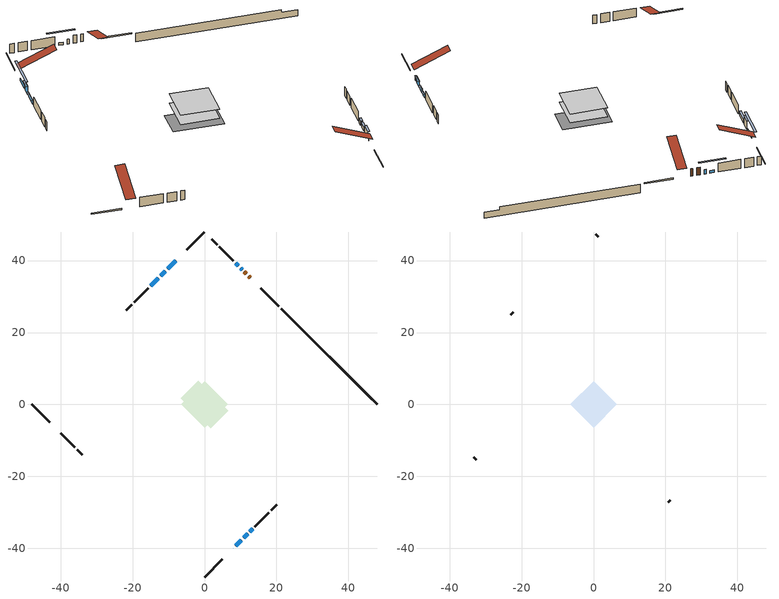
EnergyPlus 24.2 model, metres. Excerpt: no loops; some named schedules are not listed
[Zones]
conditioned space
 floor adiabatic (AdiabaticFloorConstruction): -6.41,0 0,6.41 6.41,0 0,-6.41 z0.84
 floor foundation (Slab1 construction): -6.65,1.79 -1.79,6.65 6.65,-1.79 1.79,-6.65 z-1.52
 wall outside (RimJoist1 construction): 0,-47.94 4.99,-42.95 / -47.94,0 -42.95,-4.99 / 0,47.94 -4.99,42.95 / 20.66,27.28 15.67,32.27 z0.84:1.14
 wall outside (AdiabaticWallConstruction 1): 12.69,35.25 12.32,35.62 / 11.66,36.28 11.08,36.86 z0.84:2.87
 wall outside (AdiabaticWallConstruction): 10.43,37.51 10.08,37.86 / 7.97,-39.97 8.05,-39.89 z0.84:2.06; 9.43,38.51 8.69,39.25 / -7.97,39.97 -10.19,37.75 z0.84:1.53; -10.84,37.1 -12.17,35.77 z0.84:3.03; -12.83,35.11 -14.98,32.96 / 12.64,-35.3 13.36,-34.58 z0.84:1.86; 8.71,-39.23 10.25,-37.69 z0.84:2.62; 10.91,-37.03 11.99,-35.95 z0.84:1.91
 wall outside (Wall1 construction): 14.02,-33.92 17.9,-30.04 / -39.97,-7.97 -36.08,-11.86 / -15.64,32.3 -19.52,28.42 / 8.03,39.91 4.15,43.79 z0.84:3.28
 wall outside (Wall2 construction): 18.56,-29.38 20.06,-27.88 / -35.43,-12.51 -33.93,-14.01 / -20.18,27.76 -21.68,26.26 / 3.49,44.45 2,45.94 z0.84:3.28
 wall foundation (FoundationWall1 construction): 21.32,26.62,-1.52 21.32,26.62,0.84 45.28,2.66,0.84 45.28,2.66,0.08 47.94,0,0.08 47.94,0,-1.52
 window (WindowConstruction 5): 10.43,37.51 10.09,37.85 z0.84:2.06
 window (WindowConstruction 7): 9.43,38.51 8.69,39.25 z0.84:1.53
 window (WindowConstruction 8): -7.97,39.97 -10.19,37.75 z0.84:1.53
 window (WindowConstruction): -10.84,37.1 -12.17,35.77 z0.84:3.03
 window (WindowConstruction 1): -12.83,35.11 -14.98,32.96 z0.84:1.85
 window (WindowConstruction 6): 7.97,-39.97 8.05,-39.89 z0.84:2.06
 window (WindowConstruction 2): 8.71,-39.23 10.25,-37.69 z0.84:2.62
 window (WindowConstruction 3): 10.91,-37.03 11.99,-35.95 z0.84:1.91
 window (WindowConstruction 4): 12.64,-35.3 13.36,-34.58 z0.84:1.85
 door (Door): 12.69,35.25 12.32,35.62 z0.84:2.87
 door (Door 1): 11.66,36.28 11.08,36.86 z0.84:2.87
 ceiling adiabatic (AdiabaticFloorConstruction): 0,-6.41 6.41,0 0,6.41 -6.41,0 z0.84
attic - vented
 floor to conditioned space (Floor1 construction Reversed): -6.41,0 0,6.41 6.41,0 0,-6.41 z3.28
 wall outside (Wall3 construction): 20.72,-27.22 21.4,-26.54 / -33.27,-14.67 -32.59,-15.35 / -22.34,25.6 -23.02,24.92 / 1.34,46.6 0.66,47.28 z0.84:3.28
 roof outside (Roof1 construction): 7.32,-40.62,3.28 1.16,-34.46,6.91 -0.51,-36.13,6.91 5.65,-42.29,3.28; -40.62,-7.32,3.28 -34.46,-1.16,6.91 -36.13,0.51,6.91 -42.29,-5.65,3.28; -7.32,40.62,3.28 -1.16,34.46,6.91 0.51,36.13,6.91 -5.65,42.29,3.28; 13.35,34.59,3.28 7.19,28.43,6.91 8.86,26.76,6.91 15.02,32.92,3.28
shading: 6.7,41.24 11.42,36.52 11.75,36.84 7.02,41.57 z4.35; -12.18,35.76 -5.98,41.96 -6.3,42.29 -12.5,36.09 z4.35; -12.33,35.61 -10.68,37.26 -11.01,37.58 -12.66,35.93 z3.25; -15.09,32.85 -12.72,35.22 -13.05,35.54 -15.41,33.18 z2; 10.36,-37.58 8.6,-39.34 8.93,-39.66 10.68,-37.91 z2.77; 12.09,-35.85 10.8,-37.14 11.13,-37.46 12.42,-36.17 z2.06; 13.47,-34.47 12.54,-35.4 12.86,-35.73 13.79,-34.8 z2
[Building]
Building 1: Terrain=Suburbs
[Site:Location]
Mont Joli AP_QC: Latitude {deg}=48.61; Longitude {deg}=-68.21; Time Zone {hr}=-5; Elevation {m}=52; Keep Site Location Information=Yes
[Site:GroundTemperature:Shallow]
-0.843868, -3.04892, -3.2255, -2.1791, 2.02165, 6.20283, 9.82768, 12.1239, 12.319, 10.4514, 6.91898, 2.86606
[Site:WaterMainsTemperature]
Calculation Method=Schedule; Temperature Schedule=mains temperature schedule
[Material] Roughness=Rough; Thermal Absorptance=0.9
Name | Thickness {m} | Conductivity {W/m-K} | Density {kg/m3} | Specific Heat {J/kg-K} | Solar Absorptance | Visible Absorptance
asphalt or fiberglass shingles | 0.00635 | 0.162714 | 1121.4 | 1465.45 | 0.4 | 0.4
ceiling loosefill ins | 0.254 | 0.0480833 | 16.02 | 1046.75 | 0.7 | 0.7
ceiling stud and cavity | 0.1397 | 0.109733 | 65.682 | 1177.47 | 0.7 | 0.7
concrete 4.0 in. | 0.1016 | 1.803125 | 2242.8 | 837.4 | 0.7 | 0.7
concrete 8.0 in. | 0.2032 | 1.803125 | 2242.8 | 837.4 | 0.7 | 0.7
door material | 0.04445 | 0.0451087 | 512.64 | 1214.23 | 0.7 | 0.7
exterior vertical ins | 0.0324891 | 0.029427 | 32.04 | 1214.23 | 0.7 | 0.7
floor covering | 0.0127 | 0.0433444 | 54.468 | 1339.84 | 0.6 | 0.6
floor rigid ins; wall rigid ins 1 | 0.512978 | 0.029427 | 32.04 | 1214.23 | 0.7 | 0.7
floor stud and cavity | 0.1397 | 1.75129 | 37.0049 | 1207.88 | 0.7 | 0.7
furniture material conditioned space 1 | 0.1524 | 0.115458 | 640.8 | 1214.23 | 0.6 | 0.6
gypsum board | 0.0127 | 0.160291 | 801 | 837.4 | 0.6 | 0.6
gypsum board 1 | 0.0127 | 0.160291 | 801 | 837.4 | 0.7 | 0.7
osb sheathing 0.5 in. | 0.0127 | 0.115458 | 512.64 | 1214.23 | 0.7 | 0.7
osb sheathing 0.75 in. | 0.01905 | 0.115458 | 512.64 | 1214.23 | 0.7 | 0.7
osb sheathing 2.0 in. | 0.0508 | 0.115458 | 512.64 | 1214.23 | 0.7 | 0.7
rim joist rigid ins; wall rigid ins | 0.051816 | 0.029427 | 32.04 | 1214.23 | 0.7 | 0.7
rim joist stud and cavity | 0.0508 | 0.0405436 | 125.044 | 1163.47 | 0.6 | 0.6
wall stud and cavity | 0.1397 | 0.165635 | 139.0536 | 1170.24 | 0.7 | 0.7
wall stud and cavity 1 | 0.1397 | 0.132011 | 139.0536 | 1170.24 | 0.7 | 0.7
wall stud and cavity 2 | 0.0889 | 6.1454 | 50.32683 | 1063.81 | 0.6 | 0.6
wall stud and cavity 3 | 0.0889 | 0.380278 | 52.3479 | 1209.89 | 0.7 | 0.7
wall stud and cavity 4 | 0.0889 | 0.391764 | 83.0341 | 1211.67 | 0.7 | 0.7
wood siding | 0.0254 | 0.102417 | 544.68 | 1172.36 | 0.4 | 0.4
wood siding 1 | 0.00254 | 0.102417 | 544.68 | 1172.36 | 0.4 | 0.4
wood siding 2; wood siding 3; wood siding 4 | 0.0254 | 0.102417 | 544.68 | 1172.36 | 0.7 | 0.7
[WindowMaterial:SimpleGlazingSystem]
Name | U-Factor {W/m2-K} | Solar Heat Gain Coefficient
WindowMaterial | 2.7578 | 0.66
WindowMaterial 1 | 2.84581 | 0.57
WindowMaterial 2 | 2.76178 | 0.66
WindowMaterial 3 | 2.81515 | 0.61
WindowMaterial 4 | 2.90203 | 0.51
WindowMaterial 5 | 3.03035 | 0.29
WindowMaterial 6 | 2.88272 | 0.53
[Construction]
AdiabaticFloorConstruction: floor stud and cavity, floor rigid ins, osb sheathing 0.75 in., floor covering
AdiabaticWallConstruction: wood siding 3, wall rigid ins 1, wall stud and cavity 3, gypsum board
AdiabaticWallConstruction 1: wood siding 4, wall rigid ins 1, wall stud and cavity 3, gypsum board
Door; Door 1: door material
Floor1 construction Reversed: gypsum board, ceiling stud and cavity, ceiling loosefill ins
FoundationWall1 construction: concrete 8.0 in., gypsum board 1
furniture construction conditioned space 1: furniture material conditioned space 1
PartitionWallConstruction: gypsum board, wall stud and cavity 4, gypsum board
RimJoist1 construction: wood siding 2, rim joist rigid ins, osb sheathing 2.0 in., rim joist stud and cavity
Roof1 construction: asphalt or fiberglass shingles
Slab1 construction: concrete 4.0 in.
Wall1 construction: wood siding, wall rigid ins, osb sheathing 0.5 in., wall stud and cavity, gypsum board
Wall2 construction: wood siding, wall rigid ins, osb sheathing 0.5 in., wall stud and cavity 1, gypsum board
Wall3 construction: wood siding 1, wall stud and cavity 2
WindowConstruction: WindowMaterial
WindowConstruction 1; WindowConstruction 4: WindowMaterial 1
WindowConstruction 2: WindowMaterial 2
WindowConstruction 3: WindowMaterial 3
WindowConstruction 5: WindowMaterial 4
WindowConstruction 6: WindowMaterial 5
WindowConstruction 7; WindowConstruction 8: WindowMaterial 6
[Zone] Multiplier=1; Part of Total Floor Area=Yes
Name | Volume {m3}
attic - vented | 47.7905
conditioned space | 412.3
[Space]
Name | Zone | Volume {m3}
attic - vented 1 | attic - vented | 47.7905
conditioned space 1 | conditioned space | 412.3
[ZoneInfiltration:EffectiveLeakageArea]
infil attic - vented 1: Zone or Space=attic - vented 1; Schedule=Always On Discrete; Effective Air Leakage Area {cm2}=2859.83; Stack Coefficient=0.00042198; Wind Coefficient=1.38792e-05
[ZoneMixing]
whole house fan mix: Zone or Space=attic - vented; Schedule=Always On Continuous; Design Flow Rate Calculation Method=Flow/Zone; Design Flow Rate {m3/s}=0; Source Zone or Space=conditioned space
[SurfaceProperty:ExposedFoundationPerimeter]
Slab1: Exposed Perimeter Calculation Method=TotalExposedPerimeter; Total Exposed Perimeter {m}=37.644
[InternalMass] Zone or ZoneList=conditioned space; Space or SpaceList=conditioned space 1
Name | Construction | Surface Area {m2}
furniture mass conditioned space 1 | furniture construction conditioned space 1 | 65.7597
partition wall mass | PartitionWallConstruction | 164.399
[Lights]
interior lighting: Zone or ZoneList or Space or SpaceList=conditioned space 1; Schedule=interior lighting schedule; Design Level Calculation Method=LightingLevel; Lighting Level {W}=343.2; Return Air Fraction=0; Fraction Radiant=0.6; Fraction Visible=0.2; Fraction Replaceable=1
[People]
occupants: Zone or ZoneList or Space or SpaceList=conditioned space 1; Number of People Schedule=occupants schedule; Number of People Calculation Method=People; Number of People=3; Fraction Radiant=0.314171; Sensible Heat Fraction=0.56303; Activity Level Schedule=occupants activity schedule; Carbon Dioxide Generation Rate {m3/s-W}=0; Enable ASHRAE 55 Comfort Warnings=No; Mean Radiant Temperature Calculation Type=EnclosureAveraged
[ElectricEquipment] Zone or ZoneList or Space or SpaceList=conditioned space 1; Design Level Calculation Method=EquipmentLevel
Name | Schedule | Design Level {W} | Fraction Latent | Fraction Radiant | Fraction Lost
clothes dryer | clothes dryer schedule | 140.772 | 0.015 | 0.081 | 0.85
clothes washer | clothes washer schedule | 32.1985 | 0.03 | 0.162 | 0.7
cooking range | cooking range schedule | 215.147 | 0.08 | 0.432 | 0.2
dishwasher | dishwasher schedule | 66.8632 | 0.3 | 0.18 | 0.4
fridge | fridge schedule | 72.9452 | 0 | 0.6 | 0
mech vent bath fan 0 | mech vent bath fan 0 schedule | 50.2 | 0 | 0 | 1
mech vent house fan | mech vent house fan schedule | 0.95 | 0 | 0 | 1
mech vent house fan cfis | mech vent house fan cfis schedule | 0 | 0 | 0 | 0
mech vent range fan 0 | mech vent range fan 0 schedule | 57 | 0 | 0 | 1
misc plug loads | misc plug loads schedule | 494.7 | 0.045 | 0.513 | 0.1
whole house fan | Always On Discrete | 0 | 0 | 0 | 1
[OtherEquipment] Zone or ZoneList or Space or SpaceList=conditioned space 1; Design Level Calculation Method=EquipmentLevel
Name | Fuel Type | Schedule | Design Level {W} | Fraction Latent | Fraction Radiant | Fraction Lost
clothes dryer 1 | Electricity | clothes dryer schedule | 0 | 0.015 | 0.081 | 0.85
cooking range 1 | Electricity | cooking range schedule | 0 | 0.08 | 0.432 | 0.2
general water use latent | None | general water use schedule | 62.594 | 1 | 0 | 0
general water use sensible | None | general water use schedule | -61.6891 | 0 | 0.6 | 0
mech vent house fan latent load | None | Always On Discrete | 0 | 1 | 0 | 0
mech vent house fan sensible load | None | Always On Discrete | 0 | 0 | 0 | 0
water heater energy adjustment1 | Electricity | Always On Discrete | 0.01 | 0 | 0 | 1
[ZoneInfiltration:DesignFlowRate] Zone or ZoneList or Space or SpaceList=conditioned space 1; Schedule=Always On Discrete; Design Flow Rate Calculation Method=Flow/Zone; Design Flow Rate {m3/s}=0
infil flow; natural vent flow; whole house fan flow
[ZoneControl:Thermostat]
conditioned space Thermostat: Zone or ZoneList=conditioned space; Control Type Schedule=conditioned space Thermostat Schedule; Control 1=conditioned space temperature setpoint; Temperature Difference Between Cutout And Setpoint {deltaC}=0
[ZoneHVAC:Baseboard:Convective:Electric]
electric baseboard: Availability Schedule=Always On Discrete; Heating Design Capacity {W}=7042.5; Efficiency=1
[Zone equipment]
conditioned space: electric baseboard
[Foundation:Kiva]
Foundation Kiva 1: Initial Indoor Air Temperature {C}=18; Wall Height Above Grade {m}=0.839998; Wall Depth Below Slab {m}=0.2032; Custom Block Material Name 1=exterior vertical ins; Custom Block Depth 1 {m}=2.36001; Custom Block X Position 1 {m}=0.2159; Custom Block Z Position 1 {m}=0
[Foundation:Kiva:Settings]
Soil Conductivity {W/m-K}=0.849921; Soil Density {kg/m3}=1842.3; Soil Specific Heat {J/kg-K}=418.7; Ground Solar Absorptivity=0.9; Ground Thermal Absorptivity=0.9; Ground Surface Roughness {m}=0.03; Far-Field Width {m}=40; Deep-Ground Boundary Condition=ZeroFlux; Deep-Ground Depth {m}=40; Minimum Cell Dimension {m}=0.2; Maximum Cell Growth Coefficient=3; Simulation Timestep=Timestep
[Exterior:Lights]
exterior lighting: Schedule=exterior lighting schedule; Design Level {W}=75.6
[EnergyManagementSystem:GlobalVariable]
infil_program_Qfan
infil_program_Qinf
natural_vent_program_Qnv
natural_vent_program_Qwhf
[EnergyManagementSystem:Sensor]
Name | Output:Variable or Output:Meter Index Key | Output:Variable or Output:Meter
airflow_gain | infil flow | Infiltration Sensible Heat Gain Energy
airflow_gain_1 | natural vent flow | Infiltration Sensible Heat Gain Energy
airflow_gain_2 | whole house fan flow | Infiltration Sensible Heat Gain Energy
airflow_loss | infil flow | Infiltration Sensible Heat Loss Energy
airflow_loss_1 | natural vent flow | Infiltration Sensible Heat Loss Energy
airflow_loss_2 | whole house fan flow | Infiltration Sensible Heat Loss Energy
clg_load_cond |  | Cooling:EnergyTransfer:Zone:CONDITIONED SPACE
clg_sp_s; clg_sp_s_1 | cooling setpoint | Schedule Value
clothes_dryer_exhaust_0_sch_s | clothes dryer exhaust 0 schedule | Schedule Value
conditioned_space_clg_unmet_s | conditioned space | Zone Cooling Setpoint Not Met Time
conditioned_space_htg_unmet_s | conditioned space | Zone Heating Setpoint Not Met Time
cool_season | cooling season schedule | Schedule Value
fridge_tin_s | conditioned space | Zone Mean Air Temperature
htg_load_cond |  | Heating:EnergyTransfer:Zone:CONDITIONED SPACE
htg_sp_s; htg_sp_s_1 | heating setpoint | Schedule Value
ig_ee_conv | clothes dryer | Electric Equipment Convective Heating Energy
ig_ee_conv_2 | cooking range | Electric Equipment Convective Heating Energy
ig_ee_conv_4 | fridge | Electric Equipment Convective Heating Energy
ig_ee_conv_5 | misc plug loads | Electric Equipment Convective Heating Energy
ig_ee_conv_6 | whole house fan | Electric Equipment Convective Heating Energy
ig_ee_rad | clothes dryer | Electric Equipment Radiant Heating Energy
ig_ee_rad_2 | cooking range | Electric Equipment Radiant Heating Energy
ig_ee_rad_4 | fridge | Electric Equipment Radiant Heating Energy
ig_ee_rad_5 | misc plug loads | Electric Equipment Radiant Heating Energy
ig_ee_rad_6 | whole house fan | Electric Equipment Radiant Heating Energy
ig_lgt_conv | interior lighting | Lights Convective Heating Energy
ig_lgt_rad | interior lighting | Lights Radiant Heating Energy
ig_lgt_vis | interior lighting | Lights Visible Radiation Heating Energy
ig_oe_conv | clothes dryer 1 | Other Equipment Convective Heating Energy
ig_oe_conv_1 | cooking range 1 | Other Equipment Convective Heating Energy
ig_oe_conv_2 | general water use latent | Other Equipment Convective Heating Energy
ig_oe_conv_3 | general water use sensible | Other Equipment Convective Heating Energy
ig_oe_conv_4 | water heater energy adjustment1 | Other Equipment Convective Heating Energy
ig_oe_rad | clothes dryer 1 | Other Equipment Radiant Heating Energy
ig_oe_rad_1 | cooking range 1 | Other Equipment Radiant Heating Energy
ig_oe_rad_2 | general water use latent | Other Equipment Radiant Heating Energy
ig_oe_rad_3 | general water use sensible | Other Equipment Radiant Heating Energy
ig_oe_rad_4 | water heater energy adjustment1 | Other Equipment Radiant Heating Energy
ig_ppl_conv | occupants | People Convective Heating Energy
ig_ppl_rad | occupants | People Radiant Heating Energy
im_conv | furniture mass conditioned space 1 | Surface Inside Face Convection Heat Gain Energy
im_conv_1 | partition wall mass | Surface Inside Face Convection Heat Gain Energy
im_ig | furniture mass conditioned space 1 | Surface Inside Face Internal Gains Radiation Heat Gain Energy
im_ig_1 | partition wall mass | Surface Inside Face Internal Gains Radiation Heat Gain Energy
im_lgt | furniture mass conditioned space 1 | Surface Inside Face Lights Radiation Heat Gain Energy
im_lgt_1 | partition wall mass | Surface Inside Face Lights Radiation Heat Gain Energy
im_sol | furniture mass conditioned space 1 | Surface Inside Face Solar Radiation Heat Gain Energy
im_sol_1 | partition wall mass | Surface Inside Face Solar Radiation Heat Gain Energy
im_surf | furniture mass conditioned space 1 | Surface Inside Face Net Surface Thermal Radiation Heat Gain Energy
im_surf_1 | partition wall mass | Surface Inside Face Net Surface Thermal Radiation Heat Gain Energy
mech_vent_bath_fan_0_sch_s | mech vent bath fan 0 schedule | Schedule Value
mech_vent_range_fan_0_sch_s | mech vent range fan 0 schedule | Schedule Value
mv_conv | mech vent bath fan 0 | Electric Equipment Convective Heating Energy
mv_conv_1 | mech vent house fan | Electric Equipment Convective Heating Energy
mv_conv_2 | mech vent house fan cfis | Electric Equipment Convective Heating Energy
mv_conv_3 | mech vent range fan 0 | Electric Equipment Convective Heating Energy
mv_conv_4 | mech vent house fan latent load | Other Equipment Convective Heating Energy
mv_conv_5 | mech vent house fan sensible load | Other Equipment Convective Heating Energy
mv_rad | mech vent bath fan 0 | Electric Equipment Radiant Heating Energy
mv_rad_1 | mech vent house fan | Electric Equipment Radiant Heating Energy
mv_rad_2 | mech vent house fan cfis | Electric Equipment Radiant Heating Energy
mv_rad_3 | mech vent range fan 0 | Electric Equipment Radiant Heating Energy
mv_rad_4 | mech vent house fan latent load | Other Equipment Radiant Heating Energy
mv_rad_5 | mech vent house fan sensible load | Other Equipment Radiant Heating Energy
natural_vent_s | natural vent schedule | Schedule Value
out_pb_s |  | Site Outdoor Air Barometric Pressure
out_wt_s |  | Site Outdoor Air Humidity Ratio
site_vw_s |  | Site Wind Speed
ss_back_out | Window1 | Surface Window Shortwave from Zone Back Out Window Heat Transfer Rate
ss_back_out_1 | Window10 | Surface Window Shortwave from Zone Back Out Window Heat Transfer Rate
ss_back_out_2 | Window11 | Surface Window Shortwave from Zone Back Out Window Heat Transfer Rate
ss_back_out_3 | Window2 | Surface Window Shortwave from Zone Back Out Window Heat Transfer Rate
ss_back_out_4 | Window3 | Surface Window Shortwave from Zone Back Out Window Heat Transfer Rate
ss_back_out_5 | Window6 | Surface Window Shortwave from Zone Back Out Window Heat Transfer Rate
ss_back_out_6 | Window7 | Surface Window Shortwave from Zone Back Out Window Heat Transfer Rate
ss_back_out_7 | Window8 | Surface Window Shortwave from Zone Back Out Window Heat Transfer Rate
ss_back_out_8 | Window9 | Surface Window Shortwave from Zone Back Out Window Heat Transfer Rate
ss_conv | Door1 | Surface Inside Face Convection Heat Gain Energy
ss_conv_1 | Door2 | Surface Inside Face Convection Heat Gain Energy
ss_conv_10 | Window9 | Surface Inside Face Convection Heat Gain Energy
ss_conv_2 | Window1 | Surface Inside Face Convection Heat Gain Energy
ss_conv_3 | Window10 | Surface Inside Face Convection Heat Gain Energy
ss_conv_4 | Window11 | Surface Inside Face Convection Heat Gain Energy
ss_conv_5 | Window2 | Surface Inside Face Convection Heat Gain Energy
ss_conv_6 | Window3 | Surface Inside Face Convection Heat Gain Energy
ss_conv_7 | Window6 | Surface Inside Face Convection Heat Gain Energy
ss_conv_8 | Window7 | Surface Inside Face Convection Heat Gain Energy
ss_conv_9 | Window8 | Surface Inside Face Convection Heat Gain Energy
ss_ig | Door1 | Surface Inside Face Internal Gains Radiation Heat Gain Energy
ss_ig_1 | Door2 | Surface Inside Face Internal Gains Radiation Heat Gain Energy
ss_ig_10 | Window9 | Surface Inside Face Internal Gains Radiation Heat Gain Energy
ss_ig_2 | Window1 | Surface Inside Face Internal Gains Radiation Heat Gain Energy
ss_ig_3 | Window10 | Surface Inside Face Internal Gains Radiation Heat Gain Energy
ss_ig_4 | Window11 | Surface Inside Face Internal Gains Radiation Heat Gain Energy
ss_ig_5 | Window2 | Surface Inside Face Internal Gains Radiation Heat Gain Energy
ss_ig_6 | Window3 | Surface Inside Face Internal Gains Radiation Heat Gain Energy
ss_ig_7 | Window6 | Surface Inside Face Internal Gains Radiation Heat Gain Energy
ss_ig_8 | Window7 | Surface Inside Face Internal Gains Radiation Heat Gain Energy
ss_ig_9 | Window8 | Surface Inside Face Internal Gains Radiation Heat Gain Energy
ss_lgt | Door1 | Surface Inside Face Lights Radiation Heat Gain Energy
ss_lgt_1 | Door2 | Surface Inside Face Lights Radiation Heat Gain Energy
ss_sol | Door1 | Surface Inside Face Solar Radiation Heat Gain Energy
ss_sol_1 | Door2 | Surface Inside Face Solar Radiation Heat Gain Energy
ss_surf | Door1 | Surface Inside Face Net Surface Thermal Radiation Heat Gain Energy
ss_surf_1 | Door2 | Surface Inside Face Net Surface Thermal Radiation Heat Gain Energy
ss_surf_10 | Window9 | Surface Inside Face Net Surface Thermal Radiation Heat Gain Energy
ss_surf_2 | Window1 | Surface Inside Face Net Surface Thermal Radiation Heat Gain Energy
ss_surf_3 | Window10 | Surface Inside Face Net Surface Thermal Radiation Heat Gain Energy
ss_surf_4 | Window11 | Surface Inside Face Net Surface Thermal Radiation Heat Gain Energy
ss_surf_5 | Window2 | Surface Inside Face Net Surface Thermal Radiation Heat Gain Energy
ss_surf_6 | Window3 | Surface Inside Face Net Surface Thermal Radiation Heat Gain Energy
ss_surf_7 | Window6 | Surface Inside Face Net Surface Thermal Radiation Heat Gain Energy
ss_surf_8 | Window7 | Surface Inside Face Net Surface Thermal Radiation Heat Gain Energy
ss_surf_9 | Window8 | Surface Inside Face Net Surface Thermal Radiation Heat Gain Energy
ss_trans_in | Window1 | Surface Window Transmitted Solar Radiation Rate
ss_trans_in_1 | Window10 | Surface Window Transmitted Solar Radiation Rate
ss_trans_in_2 | Window11 | Surface Window Transmitted Solar Radiation Rate
ss_trans_in_3 | Window2 | Surface Window Transmitted Solar Radiation Rate
ss_trans_in_4 | Window3 | Surface Window Transmitted Solar Radiation Rate
ss_trans_in_5 | Window6 | Surface Window Transmitted Solar Radiation Rate
ss_trans_in_6 | Window7 | Surface Window Transmitted Solar Radiation Rate
ss_trans_in_7 | Window8 | Surface Window Transmitted Solar Radiation Rate
ss_trans_in_8 | Window9 | Surface Window Transmitted Solar Radiation Rate
ss_trans_out | Window1 | Surface Inside Face Initial Transmitted Diffuse Transmitted Out Window Solar Radiation Rate
ss_trans_out_1 | Window10 | Surface Inside Face Initial Transmitted Diffuse Transmitted Out Window Solar Radiation Rate
ss_trans_out_2 | Window11 | Surface Inside Face Initial Transmitted Diffuse Transmitted Out Window Solar Radiation Rate
ss_trans_out_3 | Window2 | Surface Inside Face Initial Transmitted Diffuse Transmitted Out Window Solar Radiation Rate
ss_trans_out_4 | Window3 | Surface Inside Face Initial Transmitted Diffuse Transmitted Out Window Solar Radiation Rate
ss_trans_out_5 | Window6 | Surface Inside Face Initial Transmitted Diffuse Transmitted Out Window Solar Radiation Rate
ss_trans_out_6 | Window7 | Surface Inside Face Initial Transmitted Diffuse Transmitted Out Window Solar Radiation Rate
ss_trans_out_7 | Window8 | Surface Inside Face Initial Transmitted Diffuse Transmitted Out Window Solar Radiation Rate
ss_trans_out_8 | Window9 | Surface Inside Face Initial Transmitted Diffuse Transmitted Out Window Solar Radiation Rate
s_conv | Floor1 | Surface Inside Face Convection Heat Gain Energy
s_conv_1 | FoundationWall1 | Surface Inside Face Convection Heat Gain Energy
s_conv_10 | Wall1:225 | Surface Inside Face Convection Heat Gain Energy
s_conv_11 | Wall1:315 | Surface Inside Face Convection Heat Gain Energy
s_conv_12 | Wall1:45 | Surface Inside Face Convection Heat Gain Energy
s_conv_13 | Wall2:135 | Surface Inside Face Convection Heat Gain Energy
s_conv_14 | Wall2:225 | Surface Inside Face Convection Heat Gain Energy
s_conv_15 | Wall2:315 | Surface Inside Face Convection Heat Gain Energy
s_conv_16 | Wall2:45 | Surface Inside Face Convection Heat Gain Energy
s_conv_2 | inferred conditioned ceiling | Surface Inside Face Convection Heat Gain Energy
s_conv_3 | inferred conditioned floor | Surface Inside Face Convection Heat Gain Energy
s_conv_4 | RimJoist1:135 | Surface Inside Face Convection Heat Gain Energy
s_conv_5 | RimJoist1:225 | Surface Inside Face Convection Heat Gain Energy
s_conv_6 | RimJoist1:315 | Surface Inside Face Convection Heat Gain Energy
s_conv_7 | RimJoist1:45 | Surface Inside Face Convection Heat Gain Energy
s_conv_8 | Slab1 | Surface Inside Face Convection Heat Gain Energy
s_conv_9 | Wall1:135 | Surface Inside Face Convection Heat Gain Energy
s_ig | Floor1 | Surface Inside Face Internal Gains Radiation Heat Gain Energy
s_ig_1 | FoundationWall1 | Surface Inside Face Internal Gains Radiation Heat Gain Energy
s_ig_10 | Wall1:225 | Surface Inside Face Internal Gains Radiation Heat Gain Energy
s_ig_11 | Wall1:315 | Surface Inside Face Internal Gains Radiation Heat Gain Energy
s_ig_12 | Wall1:45 | Surface Inside Face Internal Gains Radiation Heat Gain Energy
s_ig_13 | Wall2:135 | Surface Inside Face Internal Gains Radiation Heat Gain Energy
s_ig_14 | Wall2:225 | Surface Inside Face Internal Gains Radiation Heat Gain Energy
s_ig_15 | Wall2:315 | Surface Inside Face Internal Gains Radiation Heat Gain Energy
s_ig_16 | Wall2:45 | Surface Inside Face Internal Gains Radiation Heat Gain Energy
s_ig_2 | inferred conditioned ceiling | Surface Inside Face Internal Gains Radiation Heat Gain Energy
s_ig_3 | inferred conditioned floor | Surface Inside Face Internal Gains Radiation Heat Gain Energy
